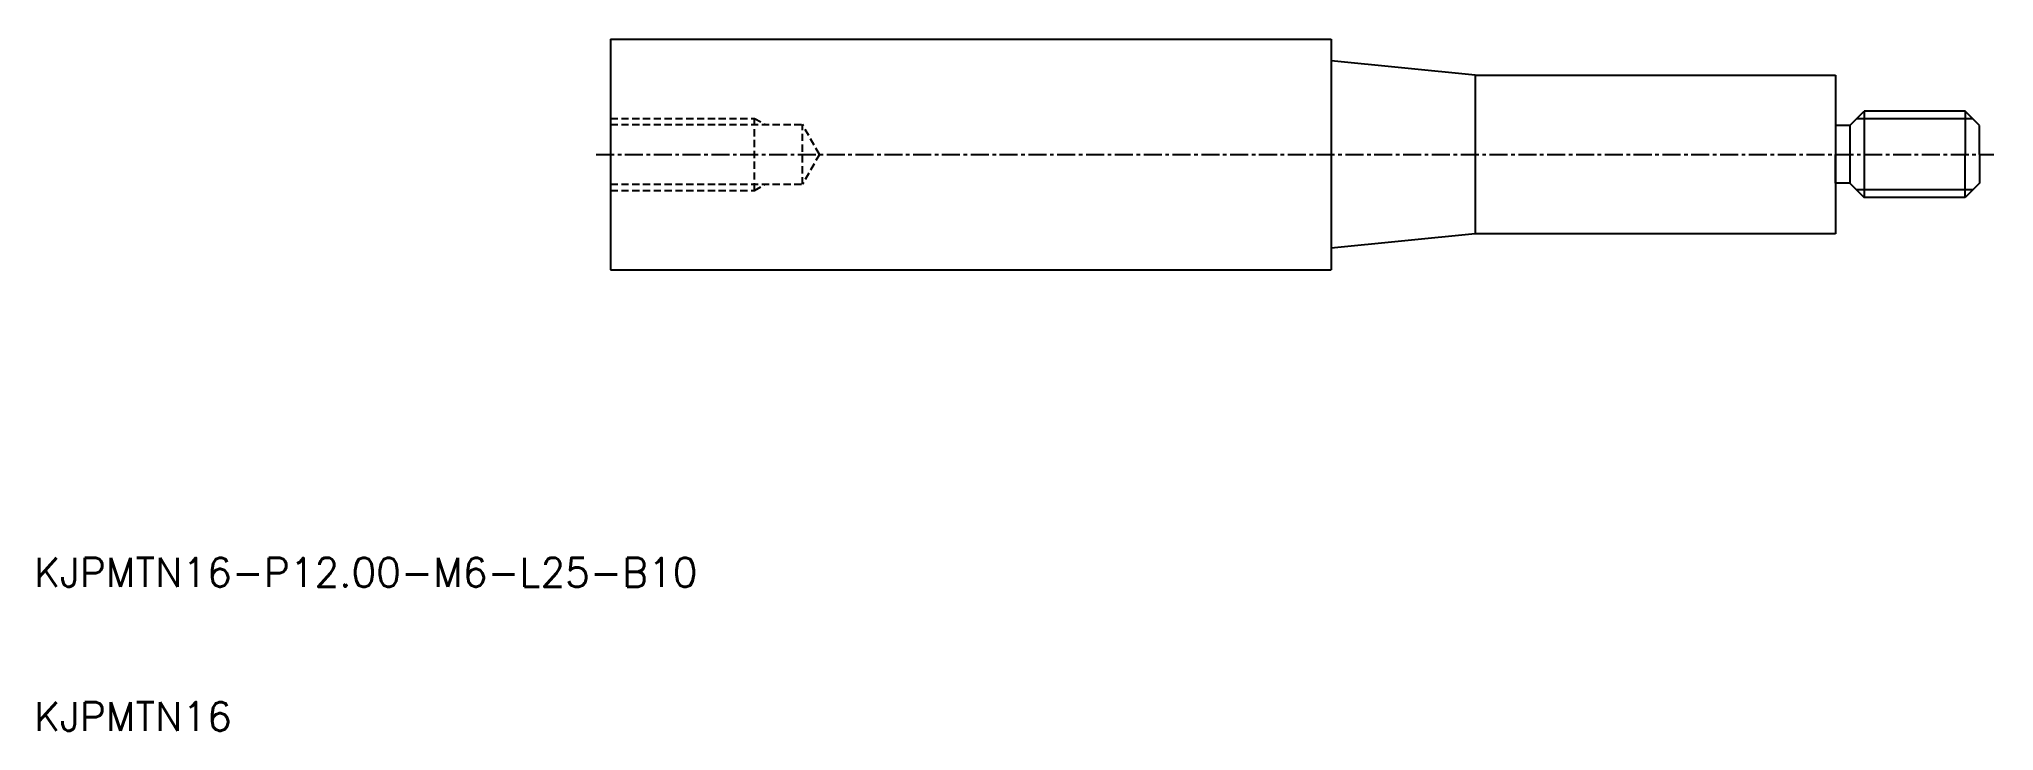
# Model space of a CAD drawing. Extents: x 10 to 146, y 10 to 58.
import ezdxf

# ---------------------------------------------------------------- set-up
doc = ezdxf.new("R2010")
doc.units = 0
doc.linetypes.add('CENTER', pattern=[2, 1.25, -0.25, 0.25, -0.25])
doc.linetypes.add('DASHED', pattern=[0.75, 0.5, -0.25])
doc.layers.get('0').update_dxf_attribs({"linetype": 'CONTINUOUS'})
doc.layers.add('CENTER', color=1, linetype='CENTER')
doc.styles.get("Standard").update_dxf_attribs({"font": 'txt.shx'})

msp = doc.modelspace()

# ---------------------------------------------------------------- linework, layer by layer
at = {"color": 7, "linetype": 'CONTINUOUS'}
for p, q in [((50, 58), (100, 58)), ((50, 58), (50, 42)), ((100, 58), (100, 42)), ((110, 55.5), (100, 56.5)), ((110, 55.5), (110, 44.5)), ((110, 55.5), (135, 55.5)), ((135, 55.5), (135, 44.5)), ((110, 44.5), (100, 43.5)), ((135, 44.5), (110, 44.5)), ((50, 42), (100, 42))]:
    msp.add_line(p, q, dxfattribs=at)
for p, q in [((136, 52), (137, 53)), ((137, 53), (137, 47)), ((144, 53), (137, 53)), ((144, 53), (144, 50)), ((145, 52), (144, 53)), ((135, 52), (135, 50)), ((136, 52), (135, 52)), ((136, 52), (136, 48)), ((145, 50), (145, 52)), ((135, 48), (135, 50)), ((144, 47), (144, 50)), ((145, 50), (145, 48)), ((136, 48), (135, 48)), ((136, 48), (137, 47)), ((145, 48), (144, 47)), ((144, 47), (137, 47))]:
    msp.add_line(p, q)
at = {"color": 3, "linetype": 'DASHED'}
for p, q in [((50, 52.5), (60, 52.5)), ((50, 52.07), (63.31, 52.07)), ((60, 47.5), (60, 52.5)), ((60, 52.5), (60.75, 52.07)), ((64.5, 50), (63.31, 52.07)), ((63.31, 47.93), (63.31, 52.07)), ((64.5, 50), (63.31, 47.93)), ((50, 47.93), (63.31, 47.93)), ((50, 47.5), (60, 47.5)), ((60, 47.5), (60.75, 47.93))]:
    msp.add_line(p, q, dxfattribs=at)
at = {"color": 3}
for p, q in [((144.54, 52.46), (136.46, 52.46)), ((144.54, 47.54), (136.46, 47.54))]:
    msp.add_line(p, q, dxfattribs=at)
at = {"layer": 'CENTER', "color": 1, "linetype": 'CENTER'}
msp.add_line((49, 50), (146, 50), dxfattribs=at)

# ---------------------------------------------------------------- texts
at = {"color": 7, "linetype": 'CONTINUOUS'}
for s, p in [('KJPMTN16-P12.00-M6-L25-B10', (10, 20)), ('KJPMTN16', (10, 10))]:
    msp.add_text(s, height=2, dxfattribs=at).set_placement(p)

doc.saveas('drawing.dxf')
